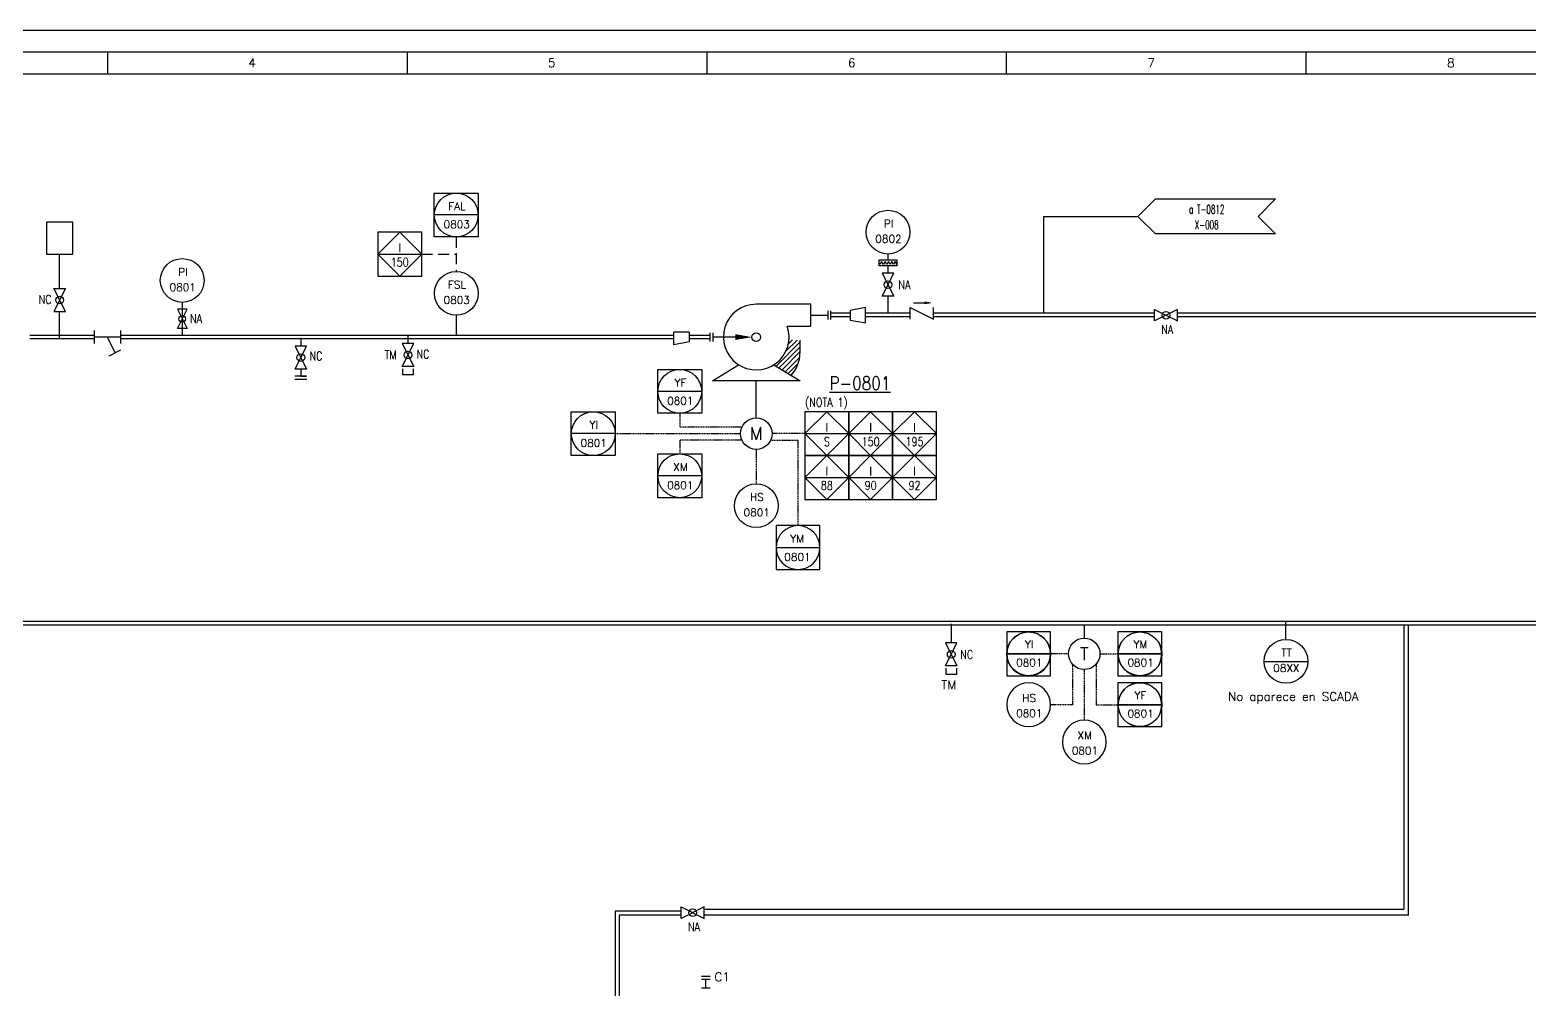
# Model space of a CAD drawing. Header units: millimetres. Extents: x 2166 to 3935, y 3919 to 4513.
# Drawn here: x 3291.6 to 3634.1, y 4294.1 to 4513.2 of the extents above; entities that cross this region are included whole.
import ezdxf
from ezdxf.enums import TextEntityAlignment as Align

# ---------------------------------------------------------------- set-up
doc = ezdxf.new("R2010")
doc.units = ezdxf.units.MM
doc.linetypes.add('TRAZOS', pattern=[0.75, 0.5, -0.25])
for name, color, linetype in [('CAJETIN', 1, 'Continuous'), ('EQUIPOS', 5, 'Continuous'), ('FORMATO', 7, 'Continuous'), ('INSTRUMENTOS', 1, 'Continuous'), ('TEX', 7, 'Continuous'), ('TEXTO-INSTRUMENTACION', 7, 'Continuous'), ('TEXTO-VALVULAS Y ACCESORIOS', 7, 'Continuous'), ('TUBERIA', 5, 'Continuous'), ('TUBERÍA2', 1, 'TRAZOS'), ('VALVULAS Y ACCESORIOS', 1, 'Continuous')]:
    doc.layers.add(name, color=color, linetype=linetype)
doc.layers.add('TUBERÍA3', color=1, linetype='Continuous', true_color=0xff0000)
doc.styles.add('PY', font='ROMANS.shx')
doc.styles.add('PY1', font='ROMANS.shx', dxfattribs={"width": 0.8})
doc.styles.add('TXT', font='txt')
doc.linetypes.add('SEÑAL_MECANICA2', pattern='A,4.411183,["o",PY,S=4.130212,R=360,X=0,Y=-1.374288],0.588817,-0.374158,["",PY,S=2,R=360,X=0,Y=-0.688262],-2.183682', length=7.55784)

# ---------------------------------------------------------------- blocks, each defined once
blk = doc.blocks.new('SEÑAL CIRCU MARCO')
at = {"color": 1, "linetype": 'Continuous', "ltscale": 0.5}
blk.add_line((5.7, 5.7), (-5.7, 5.7), dxfattribs=at)
at = {"color": 1, "flags": 128}
blk.add_lwpolyline([(5.7, 0), (-5.7, 0), (-5.7, 11.4), (5.7, 11.4)], close=True, dxfattribs=at)
at = {"color": 1}
blk.add_circle((0, 5.7), 5.7, dxfattribs=at)
at = {"style": 'PY'}
for tag, p in [('XXX', (0.18, 7.98)), ('YYY', (0.13, 3.24))]:
    blk.add_attdef(tag, text='', height=2, dxfattribs=at).set_placement(p, align=Align.MIDDLE)
blk = doc.blocks.new('SEÑAL CIR')
at = {"color": 1}
blk.add_circle((0, 5.7), 5.7, dxfattribs=at)
at = {"layer": 'INSTRUMENTOS', "linetype": 'Continuous', "style": 'PY', "flags": 4}
for p in [(0.18, 6.94), (0.13, 2.95)]:
    blk.add_attdef('---', text='', height=2, dxfattribs=at).set_placement(p, align=Align.CENTER)
blk = doc.blocks.new('REDUCCION')
at = {"color": 1}
for p, q in [((0, 2), (0, -2)), ((4, 1.25), (0, 2)), ((4, -1.25), (4, 1.25)), ((0, -2), (4, -1.25))]:
    blk.add_line(p, q, dxfattribs=at)
at = {"style": 'PY1', "width": 0.8}
blk.add_attdef('.', text='', height=2, dxfattribs=at).set_placement((2, -3.65), align=Align.MIDDLE)
blk = doc.blocks.new('VALV GLOB-V')
at = {"layer": 'INSTRUMENTOS', "color": 1, "flags": 128}
blk.add_lwpolyline([(5.7, -1.43), (5.7, 1.43), (0, -1.43), (0, 1.43)], close=True, dxfattribs=at)
at = {"layer": 'INSTRUMENTOS', "color": 1}
blk.add_circle((2.85, 0), 0.95, dxfattribs=at)
at = {"layer": 'INSTRUMENTOS', "color": 7, "linetype": 'SEÑAL_MECANICA2', "style": 'PY'}
blk.add_attdef('REF.', text='', height=2, dxfattribs=at).set_placement((3, -3.37), align=Align.MIDDLE)
blk = doc.blocks.new('FLECHA')
at = {"color": 1}
blk.add_solid([(-0.88, -5), (0.87, -5), (0, 0)], dxfattribs=at)
blk = doc.blocks.new('DIAFRAGMA')
at = {"layer": 'INSTRUMENTOS', "color": 1, "ltscale": 0.1, "flags": 128}
blk.add_lwpolyline([(0, -2.25), (0, 2.25), (1.5, 2.25), (1.5, -2.25)], close=True, dxfattribs=at)
blk.add_lwpolyline([(0.46, -2.25), (1.12, -1.86), (0.38, -1.43), (1.12, -1), (0.38, -0.56), (1.12, -0.13), (0.38, 0.3), (1.12, 0.73), (0.38, 1.17), (1.12, 1.6), (0.38, 2.03), (0.75, 2.25)], dxfattribs=at)
blk = doc.blocks.new('SECUENCIA PROGRAMADA EN SISTEMA DE CONTROL PLC')
at = {"layer": 'INSTRUMENTOS'}
blk.add_line((-5, 5), (5, 5), dxfattribs=at)
at = {"layer": 'INSTRUMENTOS', "flags": 128}
for points in [[(0, 0), (-5, 5), (0, 10), (5, 5)], [(-5, 0), (5, 0), (5, 10), (-5, 10)]]:
    blk.add_lwpolyline(points, close=True, dxfattribs=at)
at = {"layer": 'TEXTO-INSTRUMENTACION', "linetype": 'Continuous', "style": 'PY1', "width": 0.8}
for tag, p in [('XXX', (0.01, 6.43)), ('YYY', (0.01, 3.17))]:
    blk.add_attdef(tag, text='', height=2, dxfattribs=at).set_placement(p, align=Align.MIDDLE_CENTER)
blk = doc.blocks.new('VALVULA RETENCION')
at = {"layer": 'VALVULAS Y ACCESORIOS'}
blk.add_line((0.79, 2.4), (3.43, 2.4), dxfattribs=at)
at = {"layer": 'VALVULAS Y ACCESORIOS', "flags": 128}
blk.add_lwpolyline([(0, -1.33), (0, 1.33), (5.33, -1.33), (5.33, 1.33)], dxfattribs=at)
blk.add_lwpolyline([(4.65, 2.4), (3.43, 2.14), (3.43, 2.66)], close=True, dxfattribs=at)
at = {"layer": 'TEXTO-VALVULAS Y ACCESORIOS', "linetype": 'SEÑAL_MECANICA2', "style": 'PY1', "width": 0.8}
blk.add_attdef('REF.', text='', height=2, dxfattribs=at).set_placement((2.94, -3.07), align=Align.MIDDLE)
blk = doc.blocks.new('MANG-VAL')
at = {"layer": 'INSTRUMENTOS', "color": 1}
for p, q in [((0, 1.5), (0, -1.5)), ((6, 0), (0, 0)), ((3, 0), (4.8, -3.6)), ((6, 1.5), (6, -1.5)), ((3.46, -4.27), (6.14, -2.93))]:
    blk.add_line(p, q, dxfattribs=at)
blk = doc.blocks.new('BANDERA DE FLUJO')
at = {"layer": 'TEX', "color": 1, "ltscale": 0.1, "flags": 128}
blk.add_lwpolyline([(-4, 4), (-31.46, 4), (-27.46, 0), (-31.46, -4), (-4, -4), (0, 0)], close=True, dxfattribs=at)
at = {"layer": 'TEX', "style": 'PY1', "width": 0.8}
for tag, p in [('ETIQUETA-LINEA-1', (-15.73, 0.61)), ('ETIQUETA-LINEA-2', (-15.73, -2.91))]:
    blk.add_attdef(tag, text='', height=2, dxfattribs=at).set_placement(p, align=Align.CENTER)
blk = doc.blocks.new('MARCO-A1')
at = {"layer": 'FORMATO', "color": 5}
for p, q in [((215.25, 589), (215.25, 584)), ((283.67, 589), (283.67, 584)), ((352.08, 589), (352.08, 584)), ((420.5, 589), (420.5, 584)), ((488.92, 589), (488.92, 584))]:
    blk.add_line(p, q, dxfattribs=at)
at = {"layer": 'FORMATO', "color": 1}
blk.add_lwpolyline([(0, 594), (841, 594), (841, 0), (0, 0)], close=True, dxfattribs=at)
at = {"layer": 'FORMATO', "color": 5}
blk.add_lwpolyline([(5, 589), (836, 589), (836, 5), (5, 5)], close=True, dxfattribs=at)
at = {"layer": 'FORMATO', "color": 8, "linetype": 'Continuous'}
blk.add_lwpolyline([(10, 584), (831, 584), (831, 10), (10, 10)], close=True, dxfattribs=at)
at = {"layer": 'FORMATO', "color": 1, "style": 'PY'}
for s, p in [('4', (247.4, 585.5)), ('5', (315.82, 585.5)), ('6', (384.34, 585.5)), ('7', (452.75, 585.5)), ('8', (521.17, 585.5))]:
    blk.add_text(s, height=2, dxfattribs=at).set_placement(p)

msp = doc.modelspace()

# ---------------------------------------------------------------- hatches: boundary and pattern name
at = {"layer": 'EQUIPOS'}
h = msp.add_hatch(dxfattribs=at)
h.set_pattern_fill('ANSI31', color=4, scale=0.25, style=0)
h.set_pattern_definition([(45, (2411.1459, 5488.1547), (-0.561266, 0.561266), [])])
h.paths.add_polyline_path([(3467.38, 4439.39), (3467.38, 4442.32), (3464.88, 4442.5, -0.236498), (3461.45, 4436.72), (3465.35, 4434.31, 0.193128)])

# ---------------------------------------------------------------- linework, layer by layer
at = {"color": 1}
for p, q in [((3487.48, 4462.02), (3487.48, 4460.66)), ((3487.48, 4459.31), (3487.48, 4457.64)), ((3326.31, 4450.98), (3326.31, 4443.44)), ((3487.48, 4452.37), (3487.48, 4448.47)), ((3388.89, 4448.05), (3388.89, 4447.82)), ((3388.89, 4447.82), (3388.89, 4443.44)), ((3353.4, 4442.85), (3353.4, 4441)), ((3377.86, 4443.44), (3377.86, 4441.58)), ((3438.57, 4441.28), (3438.57, 4444.13)), ((3442.07, 4444.13), (3438.57, 4444.13)), ((3442.07, 4444.13), (3442.07, 4441.94)), ((3442.07, 4441.94), (3438.57, 4441.28)), ((3354.72, 4434.08), (3352.02, 4434.08)), ((3354.75, 4433.39), (3352.05, 4433.39)), ((3353.38, 4435.71), (3353.38, 4434.08)), ((3353.38, 4434.08), (3354.72, 4434.08)), ((3457.4, 4424.59), (3457.4, 4433.04)), ((3578.36, 4373.97), (3578.36, 4377.98)), ((3501.92, 4377.57), (3501.92, 4373.18)), ((3573.36, 4368.97), (3583.36, 4368.97))]:
    msp.add_line(p, q, dxfattribs=at)
at = {"color": 5}
for p, q in [((3605.33, 4312.34), (3605.33, 4377.16)), ((3445.57, 4312.34), (3605.32, 4312.34))]:
    msp.add_line(p, q, dxfattribs=at)
at = {"color": 4}
for p, q in [((3606.35, 4311.1), (3606.35, 4377.17)), ((3440.22, 4310.99), (3426.09, 4310.99)), ((3426.09, 4310.99), (3426.09, 4287.99)), ((3445.54, 4311.1), (3606.39, 4311.1))]:
    msp.add_line(p, q, dxfattribs=at)
at = {"color": 5}
for points in [[(3523.09, 4448.47), (3523.09, 4470.61), (3533.27, 4470.61)], [(3533.27, 4470.61), (3544.54, 4470.61)], [(3440.21, 4311.93), (3425.16, 4311.93), (3425.16, 4287.95)]]:
    msp.add_lwpolyline(points, dxfattribs=at)
at = {"color": 1, "flags": 128}
for points in [[(3376.61, 4435.78), (3376.61, 4434.47), (3379.11, 4434.47), (3379.11, 4435.78)], [(3500.68, 4367.39), (3500.68, 4366.07), (3503.17, 4366.07), (3503.17, 4367.39)]]:
    msp.add_lwpolyline(points, dxfattribs=at)
at = {"color": 1}
for centre in [(3457.4, 4421), (3532.3, 4370.69)]:
    msp.add_circle(centre, 3.6, dxfattribs=at)
at = {"layer": 'CAJETIN', "color": 1, "linetype": 'TRAZOS', "ltscale": 5}
for p, q in [((3388.88, 4465.94), (3388.89, 4458.05)), ((3380.99, 4462), (3388.88, 4462))]:
    msp.add_line(p, q, dxfattribs=at)
at = {"layer": 'EQUIPOS', "linetype": 'Continuous'}
for p, q in [((3469.9, 4448.04), (3473.79, 4448.04)), ((3453.47, 4443.04), (3447.56, 4443.04))]:
    msp.add_line(p, q, dxfattribs=at)
at = {"layer": 'EQUIPOS', "color": 4}
msp.add_line((3467.38, 4442.32), (3467.38, 4439.39), dxfattribs=at)
at = {"layer": 'EQUIPOS', "color": 5, "linetype": 'Continuous'}
msp.add_lwpolyline([(3469.9, 4450.54), (3457.4, 4450.54, 3.146264), (3464.47, 4445.54), (3469.9, 4445.54)], format="xyb", close=True, dxfattribs=at)
msp.add_lwpolyline([(3461.45, 4436.72), (3467.4, 4433.04), (3447.4, 4433.04), (3453.35, 4436.72)], dxfattribs=at)
msp.add_circle((3457.4, 4443.04), 1, dxfattribs=at)
at = {"layer": 'EQUIPOS', "color": 4}
msp.add_arc((3460.03, 4439.39), 7.35, 316.2767, 0, dxfattribs=at)
at = {"layer": 'TUBERIA', "color": 5, "linetype": 'Continuous'}
for p, q in [((3478.87, 4448.47), (3474.46, 4448.47)), ((3492.52, 4448.47), (3482.38, 4448.47)), ((3548.33, 4448.47), (3497.85, 4448.47)), ((3709.37, 4448.47), (3553.59, 4448.47)), ((3306.19, 4443.44), (3291.55, 4443.44)), ((3332.62, 4443.44), (3312.19, 4443.44)), ((3438.57, 4443.44), (3332.62, 4443.44)), ((3446.89, 4443.44), (3442.07, 4443.44))]:
    msp.add_line(p, q, dxfattribs=at)
at = {"layer": 'TUBERIA', "color": 4, "linetype": 'Continuous'}
for p, q in [((3478.87, 4447.67), (3474.46, 4447.67)), ((3492.52, 4447.67), (3482.38, 4447.67)), ((3548.33, 4447.67), (3497.85, 4447.67)), ((3708.57, 4447.67), (3553.59, 4447.67)), ((3306.19, 4442.64), (3291.55, 4442.64)), ((3332.62, 4442.64), (3312.19, 4442.64)), ((3438.57, 4442.64), (3332.62, 4442.64)), ((3446.89, 4442.64), (3442.07, 4442.64))]:
    msp.add_line(p, q, dxfattribs=at)
at = {"layer": 'TUBERIA', "linetype": 'Continuous'}
for p, q in [((3447.97, 4443.04), (3447.56, 4443.04)), ((3445.88, 4294.38), (3445.88, 4296.36))]:
    msp.add_line(p, q, dxfattribs=at)
at = {"layer": 'TUBERIA', "color": 1, "linetype": 'TRAZOS', "ltscale": 0.5}
for p, q in [((3425.17, 4421), (3453.8, 4421)), ((3468.51, 4421), (3461, 4421)), ((3457.4, 4417.4), (3457.4, 4409.51))]:
    msp.add_line(p, q, dxfattribs=at)
at = {"layer": 'TUBERIA', "color": 4, "linetype": 'Continuous'}
msp.add_lwpolyline([(3295.29, 4461.99), (3301.35, 4461.99), (3301.35, 4469.3), (3295.29, 4469.3)], close=True, dxfattribs=at)
for points in [[(3298.32, 4454.12), (3298.32, 4461.99)], [(3708.57, 4447.67), (3708.57, 4378.05), (3158.07, 4378.05), (3158.07, 4154.51)], [(3298.32, 4442.64), (3298.32, 4448.85)]]:
    msp.add_lwpolyline(points, dxfattribs=at)
at = {"layer": 'TUBERIA', "color": 5, "linetype": 'Continuous'}
msp.add_lwpolyline([(3709.37, 4448.47), (3709.37, 4377.2), (3159.01, 4377.2), (3159.01, 4155.13), (3190.44, 4155.13)], dxfattribs=at)
at = {"layer": 'TUBERÍA2', "color": 1, "ltscale": 0.5}
for points in [[(3439.94, 4425.64), (3439.94, 4422.53), (3454.15, 4422.53)], [(3454.15, 4419.46), (3439.94, 4419.46), (3439.94, 4416.35)], [(3460.66, 4419.46), (3466.92, 4419.46), (3466.92, 4399.96)]]:
    msp.add_lwpolyline(points, dxfattribs=at)
at = {"layer": 'TUBERÍA2', "ltscale": 0.5}
for points in [[(3528.7, 4370.69), (3524.6, 4370.69)], [(3529.6, 4368.31), (3529.6, 4359.05), (3524.6, 4359.05)], [(3535.01, 4368.31), (3535.01, 4359.05), (3540.01, 4359.05)], [(3535.9, 4370.69), (3540.01, 4370.69)], [(3532.3, 4367.09), (3532.3, 4355.54)]]:
    msp.add_lwpolyline(points, dxfattribs=at)
at = {"layer": 'TUBERÍA3'}
for points in [[(3532.3, 4377.05), (3532.3, 4374.29)], [(3514.6, 4370.68), (3524.6, 4370.69)], [(3540.01, 4370.68), (3550.01, 4370.69)], [(3540.01, 4359.05), (3550.01, 4359.05)]]:
    msp.add_lwpolyline(points, dxfattribs=at)
for centre in [(3519.6, 4370.69), (3545.01, 4370.69), (3545.01, 4359.05)]:
    msp.add_circle(centre, 5, dxfattribs=at)
at = {"layer": 'VALVULAS Y ACCESORIOS', "ltscale": 0.1}
for p, q in [((3473.79, 4447.04), (3473.79, 4449.04)), ((3474.46, 4447.04), (3474.46, 4449.04)), ((3446.89, 4442.04), (3446.89, 4444.04)), ((3446.89, 4442.04), (3446.89, 4444.04)), ((3447.56, 4442.04), (3447.56, 4444.04)), ((3447.56, 4442.04), (3447.56, 4444.04)), ((3444.88, 4297.03), (3446.88, 4297.03)), ((3444.88, 4296.36), (3446.88, 4296.36)), ((3444.88, 4294.38), (3446.88, 4294.38))]:
    msp.add_line(p, q, dxfattribs=at)

# ---------------------------------------------------------------- block references
msp.add_blockref('MARCO-A1', (3094, 3919.19))
for p, xscale, yscale, zscale, values in [((3388.88, 4465.94), 0.8771000000000413, 0.8771000000000413, 0.8771000000000413, {'XXX': 'FAL', 'YYY': '0803'}), ((3439.94, 4425.64), 0.8771000000000413, 0.8771000000000413, 0.8771000000000413, {'XXX': 'YF', 'YYY': '0801'}), ((3420.17, 4416), 0.877100000000155, 0.877100000000155, 0.877100000000155, {'XXX': 'YI', 'YYY': '0801'}), ((3439.94, 4406.36), 0.8771000000000413, 0.8771000000000413, 0.8771000000000413, {'XXX': 'XM', 'YYY': '0801'})]:
    msp.add_blockref('SEÑAL CIRCU MARCO', p, dxfattribs=dict(xscale=xscale, yscale=yscale, zscale=zscale)).add_auto_attribs(values)
ref = msp.add_blockref('BANDERA DE FLUJO', (3544.54, 4470.61), dxfattribs=dict(xscale=-1))
ref.add_attrib('ETIQUETA-LINEA-1', 'a T-0812', dxfattribs={"layer": 'TEX', "height": 2, "style": 'PY1', "width": 0.6}).set_placement((3560.27, 4471.22), align=Align.CENTER)
ref.add_attrib('ETIQUETA-LINEA-2', 'X-008', dxfattribs={"layer": 'TEX', "height": 2, "style": 'PY1', "width": 0.6}).set_placement((3560.27, 4467.7), align=Align.CENTER)
at = {"linetype": 'Continuous'}
ref = msp.add_blockref('SEÑAL CIR', (3487.48, 4462.02), dxfattribs=dict(at, xscale=0.877100000000155, yscale=0.877100000000155, zscale=0.877100000000155))
ref.add_attrib('---', 'PI', dxfattribs={"layer": 'INSTRUMENTOS', "color": 7, "linetype": 'Continuous', "height": 1.754, "style": 'PY'}).set_placement((3487.64, 4468.11), align=Align.CENTER)
ref.add_attrib('---', '0802', dxfattribs={"layer": 'INSTRUMENTOS', "color": 7, "linetype": 'Continuous', "height": 1.754, "style": 'PY'}).set_placement((3487.59, 4464.61), align=Align.CENTER)
ref = msp.add_blockref('SECUENCIA PROGRAMADA EN SISTEMA DE CONTROL PLC', (3375.99, 4456.99), dxfattribs=dict(xscale=1.001089596937504, yscale=1.001089596937504, zscale=1.001089596937504))
ref.add_attrib('XXX', 'I', dxfattribs={"layer": 'TEXTO-INSTRUMENTACION', "linetype": 'Continuous', "height": 2, "style": 'TXT'}).set_placement((3375.99, 4463.43), align=Align.MIDDLE_CENTER)
ref.add_attrib('YYY', '150', dxfattribs={"layer": 'TEXTO-INSTRUMENTACION', "linetype": 'Continuous', "height": 2.002, "style": 'PY1', "width": 0.8}).set_placement((3375.99, 4460.16), align=Align.MIDDLE_CENTER)
ref = msp.add_blockref('SEÑAL CIR', (3326.31, 4450.98), dxfattribs=dict(at, xscale=0.877100000000155, yscale=0.877100000000155, zscale=0.877100000000155))
ref.add_attrib('---', 'PI', dxfattribs={"layer": 'INSTRUMENTOS', "color": 7, "linetype": 'Continuous', "height": 1.754, "style": 'PY'}).set_placement((3326.47, 4457.06), align=Align.CENTER)
ref.add_attrib('---', '0801', dxfattribs={"layer": 'INSTRUMENTOS', "color": 7, "linetype": 'Continuous', "height": 1.754, "style": 'PY'}).set_placement((3326.42, 4453.56), align=Align.CENTER)
at = {"color": 1, "linetype": 'Continuous', "xscale": 0.8999999999999773, "yscale": 0.8999999999999773, "zscale": 0.8999999999999773, "rotation": 90}
msp.add_blockref('DIAFRAGMA', (3487.48, 4459.31), dxfattribs=at)
at = {"linetype": 'Continuous'}
ref = msp.add_blockref('SEÑAL CIR', (3388.89, 4448.05), dxfattribs=dict(at, xscale=0.8771000000000413, yscale=0.8771000000000413, zscale=0.8771000000000413))
ref.add_attrib('---', 'FSL', dxfattribs={"layer": 'INSTRUMENTOS', "color": 7, "linetype": 'Continuous', "height": 1.754, "style": 'PY'}).set_placement((3389.05, 4454.14), align=Align.CENTER)
ref.add_attrib('---', '0803', dxfattribs={"layer": 'INSTRUMENTOS', "color": 7, "linetype": 'Continuous', "height": 1.754, "style": 'PY'}).set_placement((3389, 4450.64), align=Align.CENTER)
for p, xscale, yscale, zscale, rotation in [((3487.48, 4452.37), 0.9232631578947803, 0.9232631578947803, 0.9232631578947803, 90), ((3298.32, 4454.12), 0.9232631578947803, 0.9232631578947803, 0.9232631578947803, 270), ((3353.4, 4435.73), 0.9232631578945529, 0.9232631578945529, 0.9232631578945529, 90), ((3377.86, 4436.32), 0.9232631578945529, 0.9232631578945529, 0.9232631578945529, 90), ((3501.92, 4367.92), 0.9232631578945529, 0.9232631578945529, 0.9232631578945529, 90)]:
    msp.add_blockref('VALV GLOB-V', p, dxfattribs=dict(at, xscale=xscale, yscale=yscale, zscale=zscale, rotation=rotation))
for name, p in [('VALVULA RETENCION', (3492.52, 4448.47)), ('MANG-VAL', (3306.19, 4443.04))]:
    msp.add_blockref(name, p, dxfattribs=at)
at = {"linetype": 'Continuous', "xscale": 0.9232631578947803, "yscale": 0.9232631578947803, "zscale": 0.9232631578947803}
for p in [(3548.33, 4448.04), (3440.27, 4311.55)]:
    msp.add_blockref('VALV GLOB-V', p, dxfattribs=at)
ref = msp.add_blockref('SECUENCIA PROGRAMADA EN SISTEMA DE CONTROL PLC', (3473.51, 4415.99), dxfattribs=dict(xscale=1.001089596937504, yscale=1.001089596937504, zscale=1.001089596937504))
ref.add_attrib('XXX', 'I', dxfattribs={"layer": 'TEXTO-INSTRUMENTACION', "linetype": 'Continuous', "height": 2, "style": 'TXT'}).set_placement((3473.52, 4422.43), align=Align.MIDDLE_CENTER)
ref.add_attrib('YYY', 'S', dxfattribs={"layer": 'TEXTO-INSTRUMENTACION', "linetype": 'Continuous', "height": 2, "style": 'PY1', "width": 0.8}).set_placement((3473.52, 4419.16), align=Align.MIDDLE_CENTER)
ref = msp.add_blockref('SECUENCIA PROGRAMADA EN SISTEMA DE CONTROL PLC', (3483.52, 4415.99), dxfattribs=dict(xscale=1.001089596937504, yscale=1.001089596937504, zscale=1.001089596937504))
ref.add_attrib('XXX', 'I', dxfattribs={"layer": 'TEXTO-INSTRUMENTACION', "linetype": 'Continuous', "height": 2, "style": 'TXT'}).set_placement((3483.53, 4422.43), align=Align.MIDDLE_CENTER)
ref.add_attrib('YYY', '150', dxfattribs={"layer": 'TEXTO-INSTRUMENTACION', "linetype": 'Continuous', "height": 2.002, "style": 'PY1', "width": 0.8}).set_placement((3483.53, 4419.16), align=Align.MIDDLE_CENTER)
ref = msp.add_blockref('SECUENCIA PROGRAMADA EN SISTEMA DE CONTROL PLC', (3493.53, 4415.99), dxfattribs=dict(xscale=1.001089596937504, yscale=1.001089596937504, zscale=1.001089596937504))
ref.add_attrib('XXX', 'I', dxfattribs={"layer": 'TEXTO-INSTRUMENTACION', "linetype": 'Continuous', "height": 2, "style": 'TXT'}).set_placement((3493.54, 4422.43), align=Align.MIDDLE_CENTER)
ref.add_attrib('YYY', '195', dxfattribs={"layer": 'TEXTO-INSTRUMENTACION', "linetype": 'Continuous', "height": 2.002, "style": 'PY1', "width": 0.8}).set_placement((3493.54, 4419.16), align=Align.MIDDLE_CENTER)
ref = msp.add_blockref('SECUENCIA PROGRAMADA EN SISTEMA DE CONTROL PLC', (3473.51, 4405.98), dxfattribs=dict(xscale=1.001089596937504, yscale=1.001089596937504, zscale=1.001089596937504))
ref.add_attrib('XXX', 'I', dxfattribs={"layer": 'TEXTO-INSTRUMENTACION', "linetype": 'Continuous', "height": 2, "style": 'TXT'}).set_placement((3473.52, 4412.42), align=Align.MIDDLE_CENTER)
ref.add_attrib('YYY', '88', dxfattribs={"layer": 'TEXTO-INSTRUMENTACION', "linetype": 'Continuous', "height": 2.002, "style": 'PY1', "width": 0.8}).set_placement((3473.52, 4409.15), align=Align.MIDDLE_CENTER)
ref = msp.add_blockref('SECUENCIA PROGRAMADA EN SISTEMA DE CONTROL PLC', (3483.52, 4405.98), dxfattribs=dict(xscale=1.001089596937504, yscale=1.001089596937504, zscale=1.001089596937504))
ref.add_attrib('XXX', 'I', dxfattribs={"layer": 'TEXTO-INSTRUMENTACION', "linetype": 'Continuous', "height": 2, "style": 'TXT'}).set_placement((3483.53, 4412.42), align=Align.MIDDLE_CENTER)
ref.add_attrib('YYY', '90', dxfattribs={"layer": 'TEXTO-INSTRUMENTACION', "linetype": 'Continuous', "height": 2.002, "style": 'PY1', "width": 0.8}).set_placement((3483.53, 4409.15), align=Align.MIDDLE_CENTER)
ref = msp.add_blockref('SECUENCIA PROGRAMADA EN SISTEMA DE CONTROL PLC', (3493.53, 4405.98), dxfattribs=dict(xscale=1.001089596937504, yscale=1.001089596937504, zscale=1.001089596937504))
ref.add_attrib('XXX', 'I', dxfattribs={"layer": 'TEXTO-INSTRUMENTACION', "linetype": 'Continuous', "height": 2, "style": 'TXT'}).set_placement((3493.54, 4412.42), align=Align.MIDDLE_CENTER)
ref.add_attrib('YYY', '92', dxfattribs={"layer": 'TEXTO-INSTRUMENTACION', "linetype": 'Continuous', "height": 2.002, "style": 'PY1', "width": 0.8}).set_placement((3493.54, 4409.15), align=Align.MIDDLE_CENTER)
at = {"linetype": 'Continuous'}
ref = msp.add_blockref('SEÑAL CIR', (3457.4, 4399.51), dxfattribs=dict(at, xscale=0.877100000000155, yscale=0.877100000000155, zscale=0.877100000000155))
ref.add_attrib('---', 'HS', dxfattribs={"layer": 'INSTRUMENTOS', "color": 7, "linetype": 'Continuous', "height": 1.754, "style": 'PY'}).set_placement((3457.56, 4405.6), align=Align.CENTER)
ref.add_attrib('---', '0801', dxfattribs={"layer": 'INSTRUMENTOS', "color": 7, "linetype": 'Continuous', "height": 1.754, "style": 'PY'}).set_placement((3457.51, 4402.1), align=Align.CENTER)
ref = msp.add_blockref('SEÑAL CIRCU MARCO', (3466.92, 4389.97), dxfattribs=dict(xscale=-0.8771000000000413, yscale=0.8771000000000413, zscale=0.8771000000000413))
ref.add_attrib('XXX', 'YM', dxfattribs={"height": 1.754, "style": 'PY'}).set_placement((3466.76, 4396.97), align=Align.MIDDLE)
ref.add_attrib('YYY', '0801', dxfattribs={"height": 1.754, "style": 'PY'}).set_placement((3466.81, 4392.81), align=Align.MIDDLE)
ref = msp.add_blockref('SEÑAL CIRCU MARCO', (3519.59, 4375.68), dxfattribs=dict(xscale=-0.8771000000000413, yscale=0.8771000000000413, zscale=0.8771000000000413, rotation=180))
ref.add_attrib('XXX', '0801', dxfattribs={"height": 1.754, "style": 'PY'}).set_placement((3519.75, 4368.68), align=Align.MIDDLE)
ref.add_attrib('YYY', 'YI', dxfattribs={"height": 1.754, "style": 'PY'}).set_placement((3519.71, 4372.84), align=Align.MIDDLE)
ref = msp.add_blockref('SEÑAL CIRCU MARCO', (3545, 4375.68), dxfattribs=dict(xscale=-0.8771000000000413, yscale=0.8771000000000413, zscale=0.8771000000000413, rotation=180))
ref.add_attrib('XXX', '0801', dxfattribs={"height": 1.754, "style": 'PY'}).set_placement((3545.17, 4368.68), align=Align.MIDDLE)
ref.add_attrib('YYY', 'YM', dxfattribs={"height": 1.754, "style": 'PY'}).set_placement((3545.12, 4372.84), align=Align.MIDDLE)
ref = msp.add_blockref('SEÑAL CIR', (3578.36, 4363.97), dxfattribs=dict(at, xscale=0.8770999999999276, yscale=0.8770999999999276, zscale=0.8770999999999276))
ref.add_attrib('---', 'TT', dxfattribs={"layer": 'INSTRUMENTOS', "color": 7, "linetype": 'Continuous', "height": 1.754, "style": 'PY'}).set_placement((3578.52, 4370.06), align=Align.CENTER)
ref.add_attrib('---', '08XX', dxfattribs={"layer": 'INSTRUMENTOS', "color": 7, "linetype": 'Continuous', "height": 1.754, "style": 'PY'}).set_placement((3578.47, 4366.56), align=Align.CENTER)
ref = msp.add_blockref('SEÑAL CIR', (3519.6, 4364.07), dxfattribs=dict(at, xscale=-0.8771000000000413, yscale=0.8771000000000413, zscale=0.8771000000000413, rotation=180))
ref.add_attrib('---', '0801', dxfattribs={"layer": 'INSTRUMENTOS', "color": 7, "linetype": 'Continuous', "height": 1.754, "style": 'PY'}).set_placement((3519.75, 4356.23), align=Align.CENTER)
ref.add_attrib('---', 'HS', dxfattribs={"layer": 'INSTRUMENTOS', "color": 7, "linetype": 'Continuous', "height": 1.754, "style": 'PY'}).set_placement((3519.71, 4359.73), align=Align.CENTER)
ref = msp.add_blockref('SEÑAL CIRCU MARCO', (3545, 4364.05), dxfattribs=dict(xscale=-0.8771000000000413, yscale=0.8771000000000413, zscale=0.8771000000000413, rotation=180))
ref.add_attrib('XXX', '0801', dxfattribs={"height": 1.754, "style": 'PY'}).set_placement((3545.17, 4357.05), align=Align.MIDDLE)
ref.add_attrib('YYY', 'YF', dxfattribs={"height": 1.754, "style": 'PY'}).set_placement((3545.12, 4361.21), align=Align.MIDDLE)
ref = msp.add_blockref('SEÑAL CIR', (3532.3, 4355.54), dxfattribs=dict(at, xscale=-0.8771000000000413, yscale=0.8771000000000413, zscale=0.8771000000000413, rotation=180))
ref.add_attrib('---', '0801', dxfattribs={"layer": 'INSTRUMENTOS', "color": 7, "linetype": 'Continuous', "height": 1.754, "style": 'PY'}).set_placement((3532.46, 4347.7), align=Align.CENTER)
ref.add_attrib('---', 'XM', dxfattribs={"layer": 'INSTRUMENTOS', "color": 7, "linetype": 'Continuous', "height": 1.754, "style": 'PY'}).set_placement((3532.41, 4351.2), align=Align.CENTER)
at = {"layer": 'INSTRUMENTOS', "linetype": 'Continuous', "xscale": 0.7747368421053125, "yscale": 0.7747368421053125, "zscale": 0.7747368421053125, "rotation": 90}
msp.add_blockref('VALV GLOB-V', (3326.31, 4445), dxfattribs=at)
at = {"layer": 'INSTRUMENTOS', "xscale": 0.7600000000002183, "yscale": 0.7600000000002183, "zscale": 0.7600000000002183, "rotation": 270}
msp.add_blockref('FLECHA', (3456.4, 4443.04), dxfattribs=at)
at = {"layer": 'TUBERIA', "color": 5, "linetype": 'Continuous', "xscale": 0.877100000000155, "yscale": 0.877100000000155, "zscale": 0.877100000000155, "rotation": 180}
msp.add_blockref('REDUCCION', (3482.38, 4448.04), dxfattribs=at)

# ---------------------------------------------------------------- texts
at = {"color": 7, "style": 'PY'}
for s, p in [('M', (3457.4, 4421)), ('T', (3532.31, 4370.69))]:
    msp.add_text(s, height=2.92, dxfattribs=at).set_placement(p, align=Align.MIDDLE)
at = {"layer": 'EQUIPOS', "color": 6, "linetype": 'Continuous', "style": 'PY', "width": 0.85}
msp.add_text('%%UP-0801', height=3, dxfattribs=at).set_placement((3481.1, 4431.03), align=Align.CENTER)
at = {"layer": 'TEX', "color": 7, "char_height": 2, "width": 28.6036, "attachment_point": 5, "style": 'PY1'}
for s, insert in [('NA', (3491.24, 4455)), ('NC', (3295, 4451.64)), ('NA', (3329.47, 4447.26)), ('NA', (3551.25, 4444.8)), ('NC', (3356.86, 4438.72)), ('TM', (3373.91, 4439)), ('NC', (3381.3, 4439.14)), ('(NOTA 1)', (3473.41, 4427.81)), ('NC', (3505.46, 4370.51)), ('NA', (3443.19, 4308.31))]:
    msp.add_mtext(s, dxfattribs=dict(at, insert=insert))
at = {"layer": 'TEXTO-VALVULAS Y ACCESORIOS', "style": 'PY'}
msp.add_text('No aparece en SCADA', height=2, dxfattribs=at).set_placement((3580.03, 4359.94), align=Align.CENTER)
at = {"layer": 'TEXTO-VALVULAS Y ACCESORIOS', "color": 7, "linetype": 'Continuous', "style": 'PY', "flags": 4}
for tag, p in [('TM', (3501.38, 4362.6)), ('C1', (3449.61, 4295.89))]:
    msp.add_attdef(tag, text='---', height=2, dxfattribs=at).set_placement(p, align=Align.CENTER)

doc.saveas('drawing.dxf')
